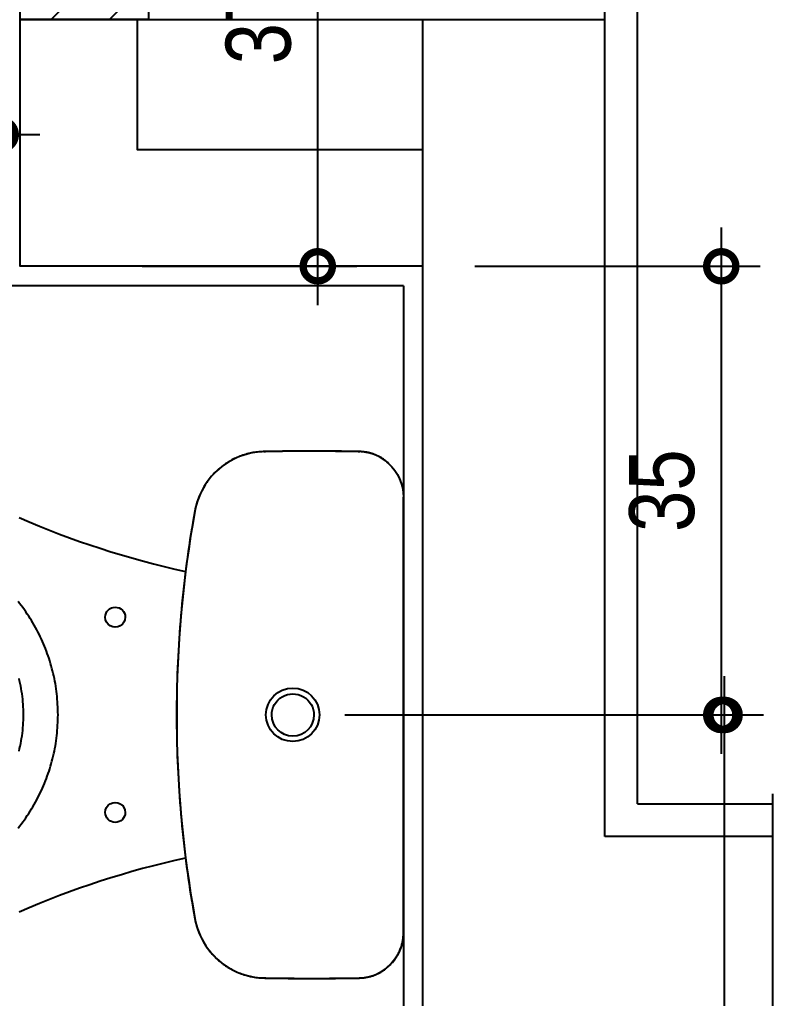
# Model space of a CAD drawing. Header units: metres. Extents: x 3 to 168, y -142 to 28.
# Drawn here: x 62.197 to 62.777, y -57.044 to -56.29 of the extents above; entities that cross this region are included whole.
import ezdxf

# ---------------------------------------------------------------- set-up
doc = ezdxf.new("R2010")
doc.units = ezdxf.units.M
for name, color, linetype in [('ARQ-ALV ACAB', 4, 'Continuous'), ('ARQ-ALV OSSO', 5, 'Continuous'), ('ARQ-AUX', 7, 'Continuous'), ('ARQ-DIM', 2, 'Continuous'), ('ARQ-ENCH', 1, 'Continuous'), ('ARQ-HID', 2, 'Continuous')]:
    doc.layers.add(name, color=color, linetype=linetype)
doc.styles.add('Adesa', font='ARIALN.TTF')
doc.dimstyles.new('ADESA 1-0025', dxfattribs={"dimtxt": 0.05, "dimasz": 0.045, "dimexe": 0.03, "dimexo": 0.04, "dimgap": 0.02, "dimtad": 1, "dimtoh": 1, "dimdec": 0, "dimlfac": 100, "dimzin": 4, "dimtxsty": 'Adesa', "dimblk": 'DOTSMALL', "dimcen": 1, "dimdle": 0.03, "dimclrd": 1, "dimclre": 1, "dimclrt": 256, "dimazin": 1, "dimtm": 1e-09, "dimtfac": 1, "dimtdec": 0, "dimtix": 1, "dimtmove": 2, "dimatfit": 0, "dimldrblk": 'DOTSMALL', "dimfxl": 0.8, "dimtvp": 2, "dimtolj": 1, "dimtzin": 0, "dimarcsym": 0})

# ---------------------------------------------------------------- blocks, each defined once
blk = doc.blocks.new('ARQ-HID-BACIA CX')
blk.add_line((-0.00007, -0.175), (-0.00007, 0.175))
for points in [[(-0.01372, -0.19568), (-0.01423, -0.19605), (-0.01474, -0.19641), (-0.01526, -0.19677), (-0.01578, -0.19712), (-0.01631, -0.19746), (-0.01684, -0.19778), (-0.01739, -0.1981), (-0.01793, -0.19841), (-0.01849, -0.1987), (-0.01904, -0.19899), (-0.01961, -0.19927), (-0.02018, -0.19954), (-0.02075, -0.19979), (-0.02133, -0.20004), (-0.02191, -0.20027), (-0.02249, -0.2005), (-0.02308, -0.20072), (-0.02368, -0.20092), (-0.02427, -0.20111), (-0.02487, -0.2013), (-0.02548, -0.20147), (-0.02608, -0.20163), (-0.02669, -0.20178), (-0.02731, -0.20192), (-0.02792, -0.20205), (-0.02854, -0.20217), (-0.02916, -0.20227), (-0.02978, -0.20237), (-0.0304, -0.20246), (-0.03102, -0.20253), (-0.03165, -0.20259), (-0.03227, -0.20264), (-0.0329, -0.20268), (-0.03353, -0.2027), (-0.03415, -0.20273, -0.00878), (-0.10679, -0.20277), (-0.10794, -0.20271), (-0.10908, -0.20264), (-0.11022, -0.20256), (-0.11136, -0.20247), (-0.11249, -0.20236), (-0.11363, -0.20223), (-0.11476, -0.20207), (-0.11588, -0.20188), (-0.11701, -0.20166), (-0.11812, -0.20142), (-0.11924, -0.20116), (-0.12034, -0.20086), (-0.12144, -0.20055), (-0.12254, -0.20021), (-0.12362, -0.19986), (-0.1247, -0.19948), (-0.12577, -0.19908), (-0.12684, -0.19866), (-0.12789, -0.19822), (-0.12893, -0.19776), (-0.12997, -0.19727), (-0.13099, -0.19677), (-0.13201, -0.19624), (-0.13301, -0.19569), (-0.134, -0.19512), (-0.13498, -0.19453), (-0.13595, -0.19392), (-0.1369, -0.19329), (-0.13784, -0.19264), (-0.13877, -0.19197), (-0.13969, -0.19129), (-0.14058, -0.19058), (-0.14147, -0.18986), (-0.14234, -0.18912), (-0.14319, -0.18836), (-0.14403, -0.18758), (-0.14485, -0.18679), (-0.14566, -0.18598), (-0.14645, -0.18515), (-0.14722, -0.18431), (-0.14798, -0.18345), (-0.14872, -0.18257), (-0.14943, -0.18168), (-0.15013, -0.18078), (-0.15082, -0.17986), (-0.15148, -0.17893), (-0.15212, -0.17799), (-0.15275, -0.17703), (-0.15335, -0.17606), (-0.15393, -0.17508), (-0.1545, -0.17408), (-0.15504, -0.17308), (-0.15556, -0.17206), (-0.15607, -0.17103), (-0.15655, -0.17), (-0.15702, -0.16895), (-0.15746, -0.1679), (-0.15788, -0.16683), (-0.15827, -0.16576), (-0.15863, -0.16468), (-0.15897, -0.16359), (-0.15928, -0.16249), (-0.15957, -0.16138), (-0.15985, -0.16027), (-0.16011, -0.15916), (-0.16036, -0.15805), (-0.16061, -0.15693), (-0.16138, -0.15249), (-0.16215, -0.14805), (-0.1629, -0.1436), (-0.16363, -0.13915), (-0.16433, -0.1347), (-0.165, -0.13024), (-0.16565, -0.12578), (-0.16628, -0.12132), (-0.16689, -0.11685), (-0.16747, -0.11238), (-0.16803, -0.10791), (-0.16857, -0.10344), (-0.16909, -0.09896), (-0.16958, -0.09448), (-0.17005, -0.09), (-0.1705, -0.08551), (-0.17092, -0.08102), (-0.17132, -0.07653), (-0.1717, -0.07204), (-0.17206, -0.06755), (-0.17239, -0.06305), (-0.1727, -0.05856), (-0.17299, -0.05406), (-0.17325, -0.04956), (-0.17349, -0.04506), (-0.17371, -0.04055), (-0.17391, -0.03605), (-0.17408, -0.03155), (-0.17423, -0.02704), (-0.17436, -0.02254), (-0.17446, -0.01803), (-0.17453, -0.01352), (-0.17458, -0.00901), (-0.17462, -0.00451), (-0.17464, 0), (-0.17462, 0.00451), (-0.17458, 0.00901), (-0.17453, 0.01352), (-0.17446, 0.01803), (-0.17436, 0.02254), (-0.17423, 0.02704), (-0.17408, 0.03155), (-0.17391, 0.03605), (-0.17371, 0.04055), (-0.17349, 0.04506), (-0.17325, 0.04956), (-0.17299, 0.05406), (-0.1727, 0.05856), (-0.17239, 0.06305), (-0.17206, 0.06755), (-0.1717, 0.07204), (-0.17132, 0.07653), (-0.17092, 0.08102), (-0.1705, 0.08551), (-0.17005, 0.09), (-0.16958, 0.09448), (-0.16909, 0.09896), (-0.16857, 0.10344), (-0.16803, 0.10791), (-0.16747, 0.11238), (-0.16689, 0.11685), (-0.16628, 0.12132), (-0.16565, 0.12578), (-0.165, 0.13024), (-0.16433, 0.1347), (-0.16363, 0.13915), (-0.1629, 0.1436), (-0.16215, 0.14805), (-0.16138, 0.15249), (-0.16061, 0.15693), (-0.16036, 0.15805), (-0.16011, 0.15916), (-0.15985, 0.16027), (-0.15957, 0.16138), (-0.15928, 0.16249), (-0.15897, 0.16359), (-0.15863, 0.16468), (-0.15827, 0.16576), (-0.15788, 0.16683), (-0.15746, 0.1679), (-0.15702, 0.16895), (-0.15655, 0.17), (-0.15607, 0.17103), (-0.15556, 0.17206), (-0.15504, 0.17308), (-0.1545, 0.17408), (-0.15393, 0.17508), (-0.15335, 0.17606), (-0.15275, 0.17703), (-0.15212, 0.17799), (-0.15148, 0.17893), (-0.15082, 0.17986), (-0.15013, 0.18078), (-0.14943, 0.18168), (-0.14872, 0.18257), (-0.14798, 0.18345), (-0.14722, 0.18431), (-0.14645, 0.18515), (-0.14566, 0.18598), (-0.14485, 0.18679), (-0.14403, 0.18758), (-0.14319, 0.18836), (-0.14234, 0.18912), (-0.14147, 0.18986), (-0.14058, 0.19058), (-0.13969, 0.19129), (-0.13877, 0.19197), (-0.13784, 0.19264), (-0.1369, 0.19329), (-0.13595, 0.19392), (-0.13498, 0.19453), (-0.134, 0.19512), (-0.13301, 0.19569), (-0.13201, 0.19624), (-0.13099, 0.19677), (-0.12997, 0.19727), (-0.12893, 0.19776), (-0.12789, 0.19822), (-0.12684, 0.19866), (-0.12577, 0.19908), (-0.1247, 0.19948), (-0.12362, 0.19986), (-0.12254, 0.20021), (-0.12144, 0.20055), (-0.12034, 0.20086), (-0.11924, 0.20116), (-0.11812, 0.20142), (-0.11701, 0.20166), (-0.11588, 0.20188), (-0.11476, 0.20207), (-0.11363, 0.20223), (-0.11249, 0.20236), (-0.11136, 0.20247), (-0.11022, 0.20256), (-0.10908, 0.20264), (-0.10794, 0.20271), (-0.10679, 0.20277, -0.00878), (-0.03415, 0.20273), (-0.03353, 0.2027), (-0.0329, 0.20268), (-0.03227, 0.20264), (-0.03165, 0.20259), (-0.03102, 0.20253), (-0.0304, 0.20246), (-0.02978, 0.20237), (-0.02916, 0.20227), (-0.02854, 0.20217), (-0.02792, 0.20205), (-0.02731, 0.20192), (-0.02669, 0.20178), (-0.02608, 0.20163), (-0.02548, 0.20147), (-0.02487, 0.2013), (-0.02427, 0.20111), (-0.02368, 0.20092), (-0.02308, 0.20072), (-0.02249, 0.2005), (-0.02191, 0.20027), (-0.02133, 0.20004), (-0.02075, 0.19979), (-0.02018, 0.19954), (-0.01961, 0.19927), (-0.01904, 0.19899), (-0.01849, 0.1987), (-0.01793, 0.19841), (-0.01739, 0.1981), (-0.01684, 0.19778), (-0.01631, 0.19746), (-0.01578, 0.19712), (-0.01526, 0.19677), (-0.01474, 0.19641), (-0.01423, 0.19605), (-0.01372, 0.19568)], [(-0.01308, 0.195, 0.018828), (-0.0135, 0.19544)], [(-0.01328, -0.19509), (-0.01328, -0.1951), (-0.01328, -0.1951), (-0.01327, -0.19509), (-0.01324, -0.19506), (-0.01322, -0.19504), (-0.01316, -0.19498), (-0.01311, -0.19493), (-0.01299, -0.19482), (-0.01286, -0.1947), (-0.01279, -0.19463), (-0.01264, -0.19449), (-0.01247, -0.19434), (-0.01155, -0.19352, 0.212488), (-0.00007, -0.16772), (-0.00007, 0.16772, 0.212488), (-0.01155, 0.19352), (-0.01247, 0.19434), (-0.01264, 0.19449), (-0.01279, 0.19463), (-0.01286, 0.1947), (-0.01299, 0.19482), (-0.01311, 0.19493), (-0.01316, 0.19498), (-0.01322, 0.19504), (-0.01324, 0.19506), (-0.01327, 0.19509), (-0.01328, 0.1951), (-0.01328, 0.1951)], [(-0.01231, 0.1942, 0.002919), (-0.01155, 0.19353)], [(-0.16765, 0.1104), (-0.16776, 0.11042), (-0.17602, 0.11228), (-0.1842, 0.11422), (-0.19248, 0.1163), (-0.2008, 0.11849), (-0.20903, 0.12077), (-0.21715, 0.12313), (-0.22532, 0.12562), (-0.23351, 0.12822), (-0.24148, 0.13086), (-0.24931, 0.13356), (-0.25707, 0.13635), (-0.26479, 0.13922), (-0.27251, 0.14221), (-0.28026, 0.14532), (-0.28804, 0.14857), (-0.29584, 0.15194, 0.011149)], [(-0.01361, -0.19549, 0.018828), (-0.01319, -0.19505)]]:
    blk.add_lwpolyline(points, format="xyb")
at = {"ltscale": 0.000466036}
blk.add_lwpolyline([(-0.01328, -0.1951), (-0.01334, -0.19517, -0.017665), (-0.01364, -0.19551, -0.039631), (-0.01377, -0.19562, -0.158216), (-0.03415, -0.20265, -0.008778), (-0.10679, -0.2027), (-0.10952, -0.20259), (-0.11224, -0.20234), (-0.11494, -0.20196), (-0.11763, -0.20144), (-0.12028, -0.2008), (-0.1229, -0.20002), (-0.12547, -0.19912), (-0.128, -0.19809), (-0.13048, -0.19694), (-0.13289, -0.19567), (-0.13524, -0.19428), (-0.13752, -0.19278), (-0.13972, -0.19116), (-0.14184, -0.18945), (-0.14388, -0.18763), (-0.14582, -0.18571), (-0.14766, -0.1837), (-0.14941, -0.1816), (-0.15105, -0.17942), (-0.15258, -0.17716), (-0.15399, -0.17483), (-0.1553, -0.17243), (-0.15648, -0.16997), (-0.15754, -0.16746), (-0.15848, -0.1649), (-0.15929, -0.1623), (-0.15997, -0.15966), (-0.16053, -0.15692, -0.044623), (-0.17457, 0, -0.044623), (-0.16053, 0.15692), (-0.15997, 0.15966), (-0.15929, 0.1623), (-0.15848, 0.1649), (-0.15754, 0.16746), (-0.15648, 0.16997), (-0.1553, 0.17243), (-0.15399, 0.17483), (-0.15258, 0.17716), (-0.15105, 0.17942), (-0.14941, 0.1816), (-0.14766, 0.1837), (-0.14582, 0.18571), (-0.14388, 0.18763), (-0.14184, 0.18945), (-0.13972, 0.19116), (-0.13752, 0.19278), (-0.13524, 0.19428), (-0.13289, 0.19567), (-0.13048, 0.19694), (-0.128, 0.19809), (-0.12547, 0.19912), (-0.1229, 0.20002), (-0.12028, 0.2008), (-0.11763, 0.20144), (-0.11494, 0.20196), (-0.11224, 0.20234), (-0.10952, 0.20259), (-0.10679, 0.2027, -0.008778), (-0.03416, 0.20265, -0.158216), (-0.01377, 0.19562, -0.039631), (-0.01364, 0.19551, -0.017665), (-0.01334, 0.19517), (-0.01328, 0.1951)], format="xyb", dxfattribs=at)
at = {"ltscale": 0.00311}
for points in [[(-0.10678, 0.20206), (-0.10679, 0.2027)], [(-0.10678, -0.20206), (-0.10679, -0.2027)]]:
    blk.add_lwpolyline(points, dxfattribs=at)
at = {"ltscale": 0.00156}
blk.add_lwpolyline([(-0.0131, 0.19508), (-0.01335, 0.19529)], dxfattribs=at)
for points in [[(-0.01328, 0.1951), (-0.01328, 0.19509)], [(-0.01147, 0.19363), (-0.01087, 0.19305), (-0.01027, 0.19247), (-0.00968, 0.19189), (-0.00911, 0.19128), (-0.00855, 0.19066), (-0.00801, 0.19003), (-0.00749, 0.18938), (-0.00698, 0.18872), (-0.00649, 0.18805), (-0.00601, 0.18737), (-0.00555, 0.18668), (-0.0051, 0.18597), (-0.00468, 0.18526), (-0.00427, 0.18453), (-0.00388, 0.1838), (-0.0035, 0.18305), (-0.00314, 0.1823), (-0.00281, 0.18154), (-0.00249, 0.18077), (-0.00218, 0.18), (-0.0019, 0.17921), (-0.00164, 0.17842), (-0.00139, 0.17763), (-0.00116, 0.17683), (-0.00096, 0.17602), (-0.00077, 0.17521), (-0.0006, 0.1744), (-0.00045, 0.17358), (-0.00032, 0.17275), (-0.00021, 0.17193), (-0.00012, 0.1711), (-0.00006, 0.17027), (-0.00002, 0.16944), (0.00001, 0.16861), (0.00003, 0.16778)], [(-0.29584, -0.15194), (-0.28804, -0.14857), (-0.28026, -0.14532), (-0.27251, -0.14221), (-0.26479, -0.13922), (-0.25707, -0.13635), (-0.24931, -0.13356), (-0.24148, -0.13086), (-0.23351, -0.12822), (-0.22532, -0.12562), (-0.21715, -0.12313), (-0.20903, -0.12077), (-0.2008, -0.11849), (-0.19248, -0.1163), (-0.1842, -0.11422), (-0.17602, -0.11228), (-0.16776, -0.11042), (-0.16765, -0.1104)], [(0, 0.16772), (0, -0.16772)], [(-0.29667, 0.08729), (-0.29542, 0.08572), (-0.29419, 0.08413), (-0.29299, 0.08252), (-0.29181, 0.08089), (-0.29065, 0.07925), (-0.28952, 0.07759), (-0.28841, 0.07592), (-0.28733, 0.07423), (-0.28627, 0.07252), (-0.28523, 0.0708), (-0.28423, 0.06907), (-0.28324, 0.06732), (-0.28228, 0.06555), (-0.28135, 0.06378), (-0.28044, 0.06199), (-0.27956, 0.06018), (-0.2787, 0.05837), (-0.27787, 0.05654), (-0.27707, 0.0547), (-0.27629, 0.05285), (-0.27554, 0.05098), (-0.27482, 0.04911), (-0.27413, 0.04723), (-0.27346, 0.04533), (-0.27282, 0.04343), (-0.27221, 0.04152), (-0.27163, 0.0396), (-0.27107, 0.03767), (-0.27054, 0.03573), (-0.27003, 0.03379), (-0.26955, 0.03184), (-0.2691, 0.02988), (-0.26868, 0.02792), (-0.26828, 0.02595), (-0.26792, 0.02398), (-0.26759, 0.02199), (-0.26729, 0.02001), (-0.26702, 0.01802), (-0.2668, 0.01603), (-0.2666, 0.01403), (-0.26644, 0.01203), (-0.2663, 0.01003), (-0.26619, 0.00802), (-0.26609, 0.00602), (-0.26601, 0.00401), (-0.26593, 0.00201), (-0.26586, 0), (-0.26593, -0.00201), (-0.26601, -0.00401), (-0.26609, -0.00602), (-0.26619, -0.00802), (-0.2663, -0.01003), (-0.26644, -0.01203), (-0.2666, -0.01403), (-0.2668, -0.01603), (-0.26702, -0.01802), (-0.26729, -0.02001), (-0.26759, -0.02199), (-0.26792, -0.02398), (-0.26828, -0.02595), (-0.26868, -0.02792), (-0.2691, -0.02988), (-0.26955, -0.03184), (-0.27003, -0.03379), (-0.27054, -0.03573), (-0.27107, -0.03767), (-0.27163, -0.0396), (-0.27221, -0.04152), (-0.27282, -0.04343), (-0.27346, -0.04533), (-0.27413, -0.04723), (-0.27482, -0.04911), (-0.27554, -0.05098), (-0.27629, -0.05285), (-0.27707, -0.0547), (-0.27787, -0.05654), (-0.2787, -0.05837), (-0.27956, -0.06018), (-0.28044, -0.06199), (-0.28135, -0.06378), (-0.28228, -0.06555), (-0.28324, -0.06732), (-0.28423, -0.06907), (-0.28523, -0.0708), (-0.28627, -0.07252), (-0.28733, -0.07423), (-0.28841, -0.07592), (-0.28952, -0.07759), (-0.29065, -0.07925), (-0.29181, -0.08089), (-0.29299, -0.08252), (-0.29419, -0.08413), (-0.29542, -0.08572), (-0.29667, -0.08729)], [(-0.29589, 0.02805), (-0.29542, 0.02608), (-0.29499, 0.0241), (-0.29459, 0.02212), (-0.29422, 0.02013), (-0.29389, 0.01813), (-0.29359, 0.01613), (-0.29332, 0.01413), (-0.29309, 0.01212), (-0.2929, 0.0101), (-0.29274, 0.00808), (-0.29261, 0.00607), (-0.29252, 0.00404), (-0.29247, 0.00202), (-0.29245, 0), (-0.29247, -0.00202), (-0.29252, -0.00404), (-0.29261, -0.00607), (-0.29274, -0.00808), (-0.2929, -0.0101), (-0.29309, -0.01212), (-0.29332, -0.01413), (-0.29359, -0.01613), (-0.29389, -0.01813), (-0.29422, -0.02013), (-0.29459, -0.02212), (-0.29499, -0.0241), (-0.29542, -0.02608), (-0.29589, -0.02805)], [(-0.01146, -0.19362), (-0.01162, -0.19376), (-0.0117, -0.19383), (-0.01186, -0.19397), (-0.01234, -0.19439), (-0.01264, -0.19465), (-0.01284, -0.19483), (-0.0129, -0.19489), (-0.01296, -0.19494), (-0.01301, -0.19499), (-0.01305, -0.19503), (-0.0131, -0.19507)]]:
    blk.add_lwpolyline(points)
at = {"ltscale": 0.00179}
for points in [[(-0.00045, 0.16772), (-0.00008, 0.16772)], [(-0.00045, -0.16772), (-0.00008, -0.16772)]]:
    blk.add_lwpolyline(points, dxfattribs=at)
for points in [[(-0.21411, 0.07516, 1), (-0.22955, 0.07516, 1)], [(-0.06465, 0, 1), (-0.10584, 0, 1)], [(-0.06888, 0.00014, 1), (-0.10143, 0.00014, 1)], [(-0.21411, -0.07516, 1), (-0.22955, -0.07516, 1)]]:
    blk.add_lwpolyline(points, format="xyb", close=True)
at = {"ltscale": 0.003392}
blk.add_lwpolyline([(-0.15984, -0.15679), (-0.16053, -0.15692)], dxfattribs=at)
at = {"ltscale": 0.002755}
blk.add_lwpolyline([(-0.03417, -0.20208), (-0.03415, -0.20265)], dxfattribs=at)
blk = doc.blocks.new('_DotSmall')
at = {"color": 0, "linetype": 'ByBlock', "const_width": 0.5}
blk.add_lwpolyline([(-0.0625, 0, 1), (0.0625, 0, 1)], format="xyb", close=True, dxfattribs=at)
blk = doc.blocks.new('*D169')
at = {"layer": 'ARQ-DIM', "color": 1, "lineweight": -2, "transparency": 16777216}
for p, q in [((62.74002, -57.68484), (62.74002, -56.79596)), ((62.44774, -56.82596), (62.77002, -56.82596)), ((62.53295, -57.65484), (62.77002, -57.65484))]:
    blk.add_line(p, q, dxfattribs=at)
at = {"layer": 'Defpoints', "color": 0, "transparency": 16777216}
for p in [(62.40774, -56.82596, 0), (62.74002, -56.82596), (62.49295, -57.65484)]:
    blk.add_point(p, dxfattribs=at)
at = {"layer": 'ARQ-DIM', "color": 1, "lineweight": -2, "transparency": 16777216, "xscale": 0.045, "yscale": 0.045, "zscale": 0.045}
for p, rotation in [((62.74002, -56.82596), 90), ((62.74002, -57.65484), 270)]:
    blk.add_blockref('_DotSmall', p, dxfattribs=dict(at, rotation=rotation))
at = {"layer": 'ARQ-DIM', "transparency": 16777216, "insert": (62.69449, -57.2404), "char_height": 0.05, "attachment_point": 5, "rotation": 90, "style": 'Adesa'}
blk.add_mtext('\\A1;83', dxfattribs=at)
blk = doc.blocks.new('*D170')
at = {"layer": 'ARQ-DIM', "color": 1, "lineweight": -2, "transparency": 16777216}
for p, q in [((62.73747, -56.45041), (62.73747, -56.85596)), ((62.54789, -56.48041), (62.76747, -56.48041)), ((62.54789, -56.82596), (62.76747, -56.82596))]:
    blk.add_line(p, q, dxfattribs=at)
at = {"layer": 'Defpoints', "color": 0, "transparency": 16777216}
for p in [(62.50789, -56.48041, 0), (62.50789, -56.82596), (62.73747, -56.82596)]:
    blk.add_point(p, dxfattribs=at)
at = {"layer": 'ARQ-DIM', "color": 1, "lineweight": -2, "transparency": 16777216, "xscale": 0.045, "yscale": 0.045, "zscale": 0.045}
for p, rotation in [((62.73747, -56.48041), 90), ((62.73747, -56.82596), 270)]:
    blk.add_blockref('_DotSmall', p, dxfattribs=dict(at, rotation=rotation))
at = {"layer": 'ARQ-DIM', "transparency": 16777216, "insert": (62.69194, -56.65319), "char_height": 0.05, "attachment_point": 5, "rotation": 90, "style": 'Adesa'}
blk.add_mtext('\\A1;35', dxfattribs=at)
blk = doc.blocks.new('*D171')
at = {"layer": 'ARQ-DIM', "color": 1, "lineweight": -2, "transparency": 16777216}
for p, q in [((62.42693, -56.51041), (62.42693, -56.07571)), ((62.27666, -56.10571), (62.45693, -56.10571)), ((62.29165, -56.48041), (62.45693, -56.48041))]:
    blk.add_line(p, q, dxfattribs=at)
at = {"layer": 'Defpoints', "color": 0, "transparency": 16777216}
for p in [(62.23666, -56.10571, 0), (62.42693, -56.10571), (62.25165, -56.48041, 0)]:
    blk.add_point(p, dxfattribs=at)
at = {"layer": 'ARQ-DIM', "color": 1, "lineweight": -2, "transparency": 16777216, "xscale": 0.045, "yscale": 0.045, "zscale": 0.045}
for p, rotation in [((62.42693, -56.10571), 90), ((62.42693, -56.48041), 270)]:
    blk.add_blockref('_DotSmall', p, dxfattribs=dict(at, rotation=rotation))
at = {"layer": 'ARQ-DIM', "transparency": 16777216, "insert": (62.3814, -56.29306), "char_height": 0.05, "attachment_point": 5, "rotation": 90, "style": 'Adesa'}
blk.add_mtext('\\A1;37', dxfattribs=at)
blk = doc.blocks.new('*D167')
at = {"layer": 'ARQ-DIM', "color": 1, "lineweight": -2, "transparency": 16777216}
for p, q in [((61.60007, -56.52541), (61.60007, -55.6858)), ((61.77404, -55.7158), (61.57007, -55.7158)), ((62.19666, -56.49541), (61.57007, -56.49541))]:
    blk.add_line(p, q, dxfattribs=at)
at = {"layer": 'Defpoints', "color": 0, "transparency": 16777216}
for p in [(61.60007, -55.7158), (61.81404, -55.7158, 0), (62.23666, -56.49541)]:
    blk.add_point(p, dxfattribs=at)
at = {"layer": 'ARQ-DIM', "color": 1, "lineweight": -2, "transparency": 16777216, "xscale": 0.045, "yscale": 0.045, "zscale": 0.045}
for p, rotation in [((61.60007, -55.7158), 90), ((61.60007, -56.49541), 270)]:
    blk.add_blockref('_DotSmall', p, dxfattribs=dict(at, rotation=rotation))
at = {"layer": 'ARQ-DIM', "transparency": 16777216, "insert": (61.51278, -56.10561), "char_height": 0.05, "attachment_point": 5, "rotation": 90, "style": 'Adesa'}
blk.add_mtext('\\A1;78\\P min.  70x90cm ou 80x80cm', dxfattribs=at)
blk = doc.blocks.new('*D164')
at = {"layer": 'ARQ-DIM', "color": 1, "lineweight": -2, "transparency": 16777216}
for p, q in [((61.24454, -56.45541), (61.24454, -56.34907)), ((62.18289, -56.45541), (62.18289, -56.34907)), ((62.21289, -56.37907), (61.21454, -56.37907))]:
    blk.add_line(p, q, dxfattribs=at)
at = {"layer": 'Defpoints', "color": 0, "transparency": 16777216}
for p in [(61.24454, -56.37907), (61.24454, -56.49541, 0), (62.18289, -56.49541)]:
    blk.add_point(p, dxfattribs=at)
at = {"layer": 'ARQ-DIM', "color": 1, "lineweight": -2, "transparency": 16777216, "xscale": 0.045, "yscale": 0.045, "zscale": 0.045, "rotation": 180}
blk.add_blockref('_DotSmall', (61.24454, -56.37907), dxfattribs=at)
at = {"layer": 'ARQ-DIM', "color": 1, "lineweight": -2, "transparency": 16777216, "xscale": 0.045, "yscale": 0.045, "zscale": 0.045}
blk.add_blockref('_DotSmall', (62.18289, -56.37907), dxfattribs=at)
at = {"layer": 'ARQ-DIM', "transparency": 16777216, "insert": (61.71372, -56.33354), "char_height": 0.05, "attachment_point": 5, "style": 'Adesa'}
blk.add_mtext('\\A1;94', dxfattribs=at)
blk = doc.blocks.new('*D165')
at = {"layer": 'ARQ-DIM', "color": 1, "lineweight": -2, "transparency": 16777216}
for p, q in [((61.65971, -57.23484), (61.65971, -56.46541)), ((62.19666, -56.49541), (61.62971, -56.49541)), ((62.05295, -57.20484), (61.62971, -57.20484))]:
    blk.add_line(p, q, dxfattribs=at)
at = {"layer": 'Defpoints', "color": 0, "transparency": 16777216}
for p in [(61.65971, -56.49541), (62.23666, -56.49541), (62.09295, -57.20484, -0.00001)]:
    blk.add_point(p, dxfattribs=at)
at = {"layer": 'ARQ-DIM', "color": 1, "lineweight": -2, "transparency": 16777216, "xscale": 0.045, "yscale": 0.045, "zscale": 0.045}
for p, rotation in [((61.65971, -56.49541), 90), ((61.65971, -57.20484), 270)]:
    blk.add_blockref('_DotSmall', p, dxfattribs=dict(at, rotation=rotation))
at = {"layer": 'ARQ-DIM', "transparency": 16777216, "insert": (61.61415, -56.85013), "char_height": 0.05, "width": 0.5812096, "attachment_point": 5, "rotation": 90, "style": 'Adesa'}
blk.add_mtext('\\A1;71 - 60 mín.', dxfattribs=at)
blk = doc.blocks.new('AREAS MOLHADAS')
at = {"layer": 'ARQ-ENCH'}
h = blk.add_hatch(dxfattribs=at)
h.set_pattern_fill('ANSI31', color=256, scale=0.01)
h.set_pattern_definition([(45, (91.248412, -58.29045), (-0.02245064, 0.02245064), [])])
h.paths.add_polyline_path([(62.19789, -55.70074), (62.29789, -55.70074), (62.29665, -56.29038), (62.19789, -56.29041)])
at = {"layer": 'ARQ-ALV ACAB'}
for points, elevation in [([(62.67289, -56.31541), (62.67289, -55.45581), (62.67289, -55.45581), (62.67288, -55.26597), (62.27289, -55.26615), (62.27289, -55.53574), (62.06944, -55.5357), (62.06944, -55.71563), (62.18289, -55.71563)], 0), ([(62.49289, -56.49541), (62.18289, -56.49541), (62.18289, -55.71563)], 0), ([(62.6729, -56.31541), (62.67289, -56.31541)], 0), ([(62.6729, -56.89444), (62.6729, -56.31541)], 0), ([(62.49289, -56.49541), (62.49289, -58.10484), (61.24454, -58.10484), (61.24454, -58.06485), (61.08454, -58.06485), (61.08454, -58.11485), (61.01502, -58.11485)], 0), ([(62.6729, -56.89444), (62.77684, -56.89448)], 0.00002)]:
    blk.add_lwpolyline(points, dxfattribs=dict(at, elevation=elevation))
at = {"layer": 'ARQ-ALV OSSO'}
for points, elevation in [([(62.64789, -56.29041), (62.64789, -55.43097), (62.64789, -55.43097), (62.64788, -55.29097), (62.29789, -55.29115)], 0), ([(62.50789, -56.48041), (62.19789, -56.48041), (62.19789, -56.29041), (62.64789, -56.29041)], 0), ([(62.28789, -56.29041), (62.28789, -56.38041), (62.28789, -56.39041), (62.50789, -56.39041)], 0), ([(62.50789, -57.20484), (62.50789, -56.29041)], 0), ([(62.64789, -56.91944), (62.64789, -56.29041)], 0), ([(62.77684, -56.91948), (62.64789, -56.91944)], 0.00002)]:
    blk.add_lwpolyline(points, dxfattribs=dict(at, elevation=elevation))
at = {"layer": 'ARQ-AUX'}
blk.add_lwpolyline([(62.77684, -56.88682), (62.77684, -57.09402)], dxfattribs=at)
at = {"layer": 'ARQ-ENCH'}
blk.add_lwpolyline([(62.19789, -55.70074), (62.29789, -55.70074), (62.29665, -56.29038), (62.19789, -56.29041)], close=True, dxfattribs=at)
at = {"layer": 'ARQ-HID', "lineweight": -2, "xscale": -1, "rotation": 180.0000067269698}
blk.add_blockref('ARQ-HID-BACIA CX', (62.49289, -56.82582, 0), dxfattribs=at)
at = {"layer": 'ARQ-DIM'}
for base, p1, p2, text, picture, middle in [((61.60007, -55.7158, 0), (62.23666, -56.49541, 0), (61.81404, -55.7158), '<>\\P min.  70x90cm ou 80x80cm', '*D167', (61.51278, -56.10561, 0)), ((61.65971, -56.49541, 0), (62.09295, -57.20484, 0), (62.23666, -56.49541, 0), '<> - 60 mín.', '*D165', (61.61415, -56.85013, 0))]:
    dim = blk.add_linear_dim(base=base, p1=p1, p2=p2, angle=90, text=text, dimstyle='ADESA 1-0025', dxfattribs=at)
    dim.commit()
    dim.dimension.update_dxf_attribs({"geometry": picture, "text_midpoint": middle})
for base, p1, p2, angle, picture, middle in [((62.42693, -56.10571), (62.25165, -56.48041, 0), (62.23666, -56.10571, 0), 90, '*D171', (62.3814, -56.29306)), ((61.24454, -56.37907, 0), (62.18289, -56.49541, 0), (61.24454, -56.49541), 180, '*D164', (61.71372, -56.33354, 0)), ((62.73747, -56.82596), (62.50789, -56.48041, 0), (62.50789, -56.82596), 90, '*D170', (62.69194, -56.65319)), ((62.74002, -56.82596), (62.49295, -57.65484), (62.40774, -56.82596, 0), 90, '*D169', (62.69449, -57.2404))]:
    dim = blk.add_linear_dim(base=base, p1=p1, p2=p2, angle=angle, dimstyle='ADESA 1-0025', dxfattribs=at)
    dim.commit()
    dim.dimension.update_dxf_attribs({"geometry": picture, "text_midpoint": middle})

msp = doc.modelspace()

# ---------------------------------------------------------------- block references
msp.add_blockref('AREAS MOLHADAS', (0, 0))

doc.saveas('drawing.dxf')
